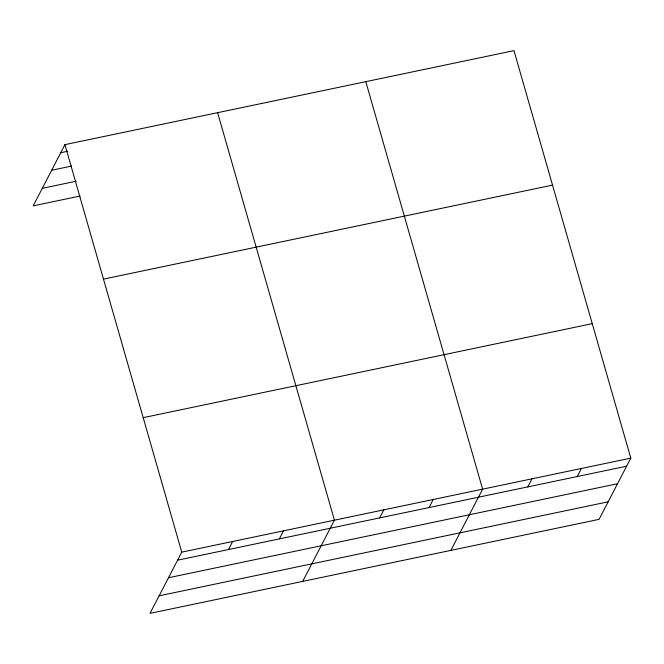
<?xml version="1.0" encoding="UTF-8"?>
<svg xmlns="http://www.w3.org/2000/svg" width="664" height="664" viewBox="0 0 664 664"><rect width="100%" height="100%" fill="white"/><g stroke="black" fill="none" stroke-linecap="round" stroke-linejoin="round"><path stroke-width="1" d="M64.939 144.644L181.753 552.141L150.022 613.362L599.061 519.356L630.8 458.135L513.977 50.638L64.939 144.644L33.2 205.865L80.103 196.046M228.466 549.551L232.649 541.484M279.353 538.894L283.536 530.826M302.693 581.398L334.432 520.178L217.609 112.681M379.642 517.903L383.825 509.836M429.035 507.562L433.219 499.494M450.881 550.381L482.612 489.152L365.798 81.664M527.83 486.878L532.013 478.819M577.224 476.544L581.407 468.477M60.756 152.712L67.736 151.243M51.659 170.25L71.621 166.075M42.297 188.327L76.219 181.222M103.484 279.112L552.531 185.115M143.2 417.664L592.246 323.658M181.753 552.141L630.8 458.135M177.57 560.2L626.617 466.203M168.482 577.746L617.528 483.741M159.111 595.816L608.158 501.818"/></g></svg>
